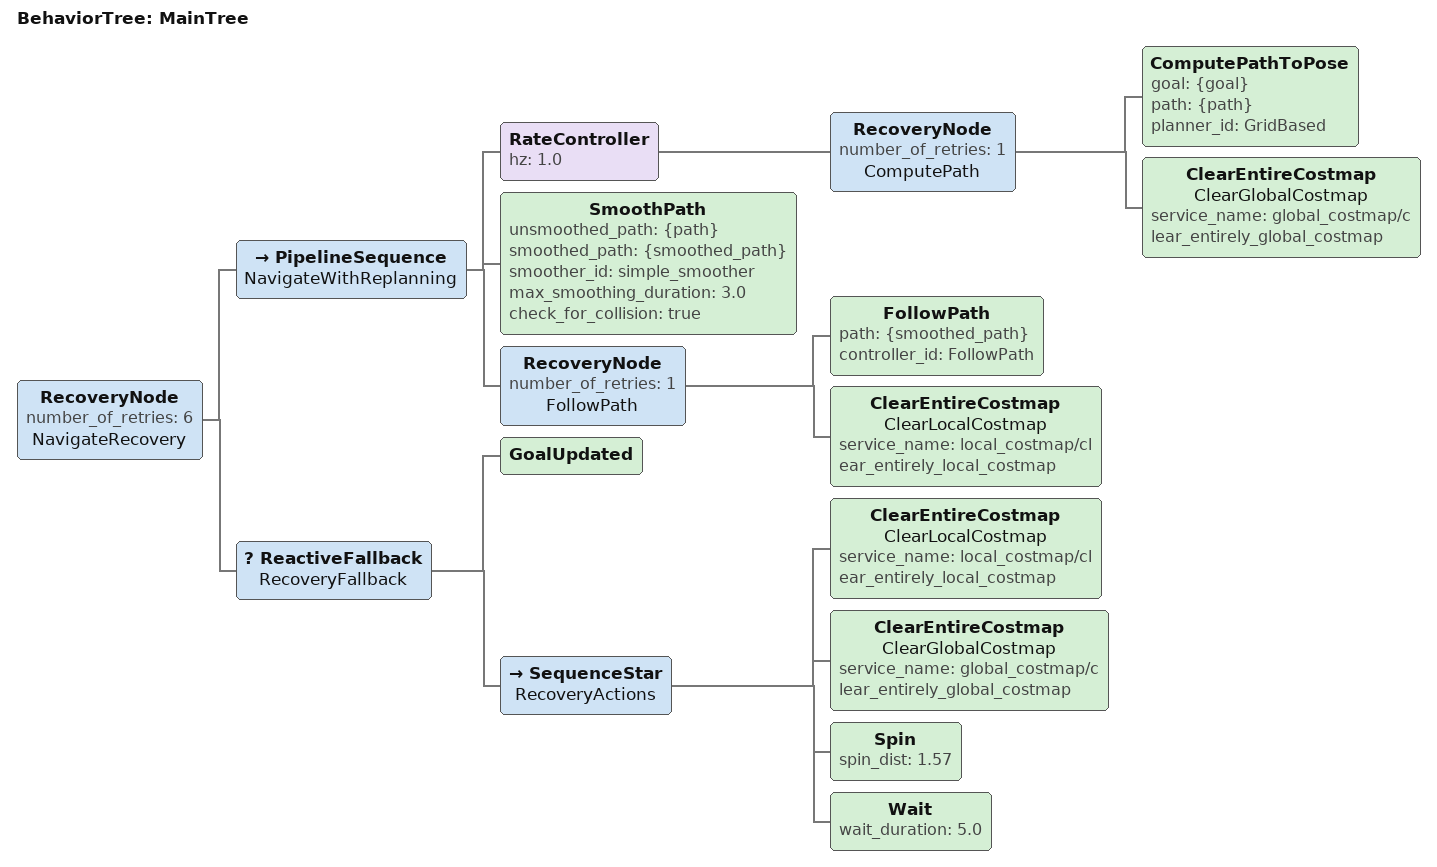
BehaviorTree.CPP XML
<?xml version="1.0"?>
<root main_tree_to_execute="MainTree">
    <BehaviorTree ID="MainTree">
        <RecoveryNode number_of_retries="6" name="NavigateRecovery">
            <PipelineSequence name="NavigateWithReplanning">

                <!-- 1. 全局路径规划 -->
                <RateController hz="1.0">
                    <RecoveryNode number_of_retries="1" name="ComputePath">
                        <ComputePathToPose goal="{goal}" path="{path}" planner_id="GridBased" />
                        <ClearEntireCostmap name="ClearGlobalCostmap"
                            service_name="global_costmap/clear_entirely_global_costmap" />
                    </RecoveryNode>
                </RateController>

                <!-- 2. 🔴 路径平滑：在全局路径生成后、局部跟踪前插入 -->
                <SmoothPath unsmoothed_path="{path}" smoothed_path="{smoothed_path}"
                    smoother_id="simple_smoother" max_smoothing_duration="3.0"
                    check_for_collision="true" />

                <!-- 3. 局部路径跟踪（FollowPath 会读取 smoothed_path） -->
                <RecoveryNode number_of_retries="1" name="FollowPath">
                    <FollowPath path="{smoothed_path}" controller_id="FollowPath" />
                    <ClearEntireCostmap name="ClearLocalCostmap"
                        service_name="local_costmap/clear_entirely_local_costmap" />
                </RecoveryNode>

            </PipelineSequence>

            <!-- 失败恢复行为 -->
            <ReactiveFallback name="RecoveryFallback">
                <GoalUpdated />
                <SequenceStar name="RecoveryActions">
                    <ClearEntireCostmap name="ClearLocalCostmap"
                        service_name="local_costmap/clear_entirely_local_costmap" />
                    <ClearEntireCostmap name="ClearGlobalCostmap"
                        service_name="global_costmap/clear_entirely_global_costmap" />
                    <Spin spin_dist="1.57" />
                    <Wait wait_duration="5.0" />
                </SequenceStar>
            </ReactiveFallback>
        </RecoveryNode>
    </BehaviorTree>
</root>
